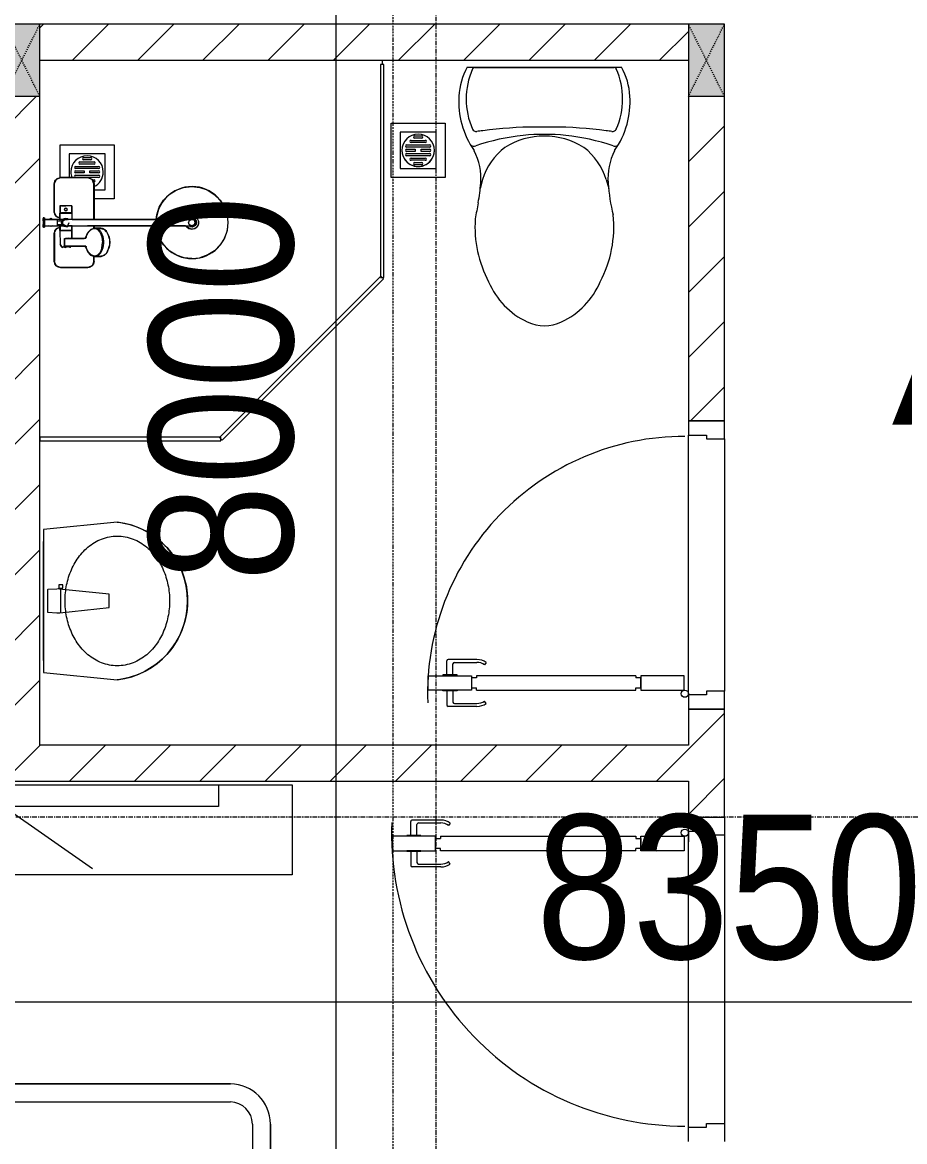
# Model space of a CAD drawing. Header units: millimetres. Extents: x 962 to 241049, y -15958 to 84407.
# Drawn here: x 184083 to 186532, y 27537 to 30642 of the extents above; entities that cross this region are included whole.
import ezdxf

# ---------------------------------------------------------------- set-up
doc = ezdxf.new("R2010")
doc.units = ezdxf.units.MM
for name, pattern in [('Dash', [6, 3, -3]), ('Dash Dot 3_16_', [7.9375, 4.7625, -1.5875, 0, -1.5875]), ('Grid Line', [22.225, 12.7, -3.175, 3.175, -3.175])]:
    doc.linetypes.add(name, pattern=pattern)
for name, color, linetype, lineweight in [('0-1', 7, 'Continuous', 5), ('A-ANNO-DIMS', 211, 'Continuous', 9), ('A-ANNO-DIMS-160', 211, 'Continuous', 9), ('A-AREA-IDEN', 2, 'Continuous', 9), ('A-DETL-GENF-1', 9, 'Continuous', 9), ('A-DOOR-1', 254, 'Continuous', 9), ('A-DOOR-2', 9, 'Continuous', 9), ('A-FLOR-2', 9, 'Continuous', 9), ('A-GLAZ-CURT-1', 254, 'Continuous', 9), ('A-GLAZ-CURT-2', 9, 'Continuous', 9), ('A-WALL-1', 253, 'Continuous', 18), ('A-WALL-2', 9, 'Continuous', 9), ('A-WALL-PATT-1', 10, 'Continuous', 9), ('G-ANNO-SYMB-1', 111, 'Dash Dot 3_16_', 18), ('I-FURN-1', 254, 'Continuous', 9), ('M-EQPM-1', 254, 'Continuous', 9), ('P-SANR-FIXT', 6, 'Continuous', 9), ('P-SANR-FIXT-1', 254, 'Continuous', 9), ('S-COLS', 52, 'Continuous', 9), ('S-COLS-4', 254, 'Continuous', 9), ('S-COLS-5', 253, 'Continuous', 18), ('S-COLS-HDLN-1', 9, 'Dash', 9), ('S-GRID-1', 1, 'Grid Line', 9)]:
    doc.layers.add(name, color=color, linetype=linetype, lineweight=lineweight)
doc.styles.add('Arial_11', font='arial_0.ttf', dxfattribs={"height": 400})
doc.styles.add('UTM Avo', font='UTM Avo.ttf', dxfattribs={"width": 0.9, "height": 400})
doc.dimstyles.new('1_Dim_chi_tiet_2_5', dxfattribs={"dimscale": 304.8, "dimtxt": 399.720379, "dimasz": 0.629921, "dimexe": 0.524934, "dimexo": 0.0625, "dimgap": 0.052493, "dimtad": 1, "dimdec": 0, "dimrnd": 5, "dimzin": 0, "dimdsep": 46, "dimtxsty": 'UTM Avo', "dimblk1": 'OBLIQUE', "dimblk2": 'OBLIQUE', "dimsah": 1, "dimcen": 0.09, "dimdle": 0.524934, "dimazin": 0, "dimtfac": 1, "dimtdec": 4, "dimtix": 1, "dimtmove": 0, "dimatfit": 3, "dimfxl": 1.049869, "dimfxlon": 1, "dimtvp": 1, "dimtolj": 1, "dimtzin": 0, "dimarcsym": 2})
doc.dimstyles.new('1_Dim_chi_tiet_2_5_1', dxfattribs={"dimscale": 304.8, "dimtxt": 399.720379, "dimasz": 0.629921, "dimexe": 0.524934, "dimexo": 0.0625, "dimgap": 0.052493, "dimtad": 1, "dimdec": 0, "dimrnd": 5, "dimzin": 0, "dimdsep": 46, "dimtxsty": 'UTM Avo', "dimblk1": 'OBLIQUE', "dimblk2": 'OBLIQUE', "dimsah": 1, "dimcen": 0.09, "dimdle": 0.524934, "dimazin": 0, "dimtfac": 1, "dimtdec": 4, "dimtix": 1, "dimtmove": 0, "dimatfit": 3, "dimfxl": 1.049869, "dimfxlon": 1, "dimtvp": 1, "dimtolj": 1, "dimtzin": 0, "dimarcsym": 2})
pattern_1 = [(45, (0, 0), (-90.50967, 90.50967), [])]

# ---------------------------------------------------------------- blocks, each defined once
blk = doc.blocks.new('DOOR_CW_01 CANH MO-PANEL KINH - DIW_01-900x2200-CỬA GỖ VÂN LAMINATE-V74-TKCS_MB TẦNG 1')
at = {"layer": 'A-DETL-GENF-1'}
for p, q in [((-397, -182), (-397, -62)), ((-397, -62), (-357, -62)), ((-357, -62), (-357, -182)), ((-357, -182), (-397, -182)), ((-391, -196), (-391, -182)), ((-391, -182), (-363, -182)), ((-363, -182), (-363, -196)), ((-397, -196), (-391, -196)), ((-397, -738), (-397, -196)), ((-357, -196), (-363, -196)), ((-357, -196), (-357, -738)), ((-433.9, -711.2), (-427.3, -715.8)), ((-320.1, -711.2), (-326.7, -715.8)), ((-442, -737), (-442, -816.5)), ((-434, -799.5), (-434, -737)), ((-397, -738), (-391, -738)), ((-391, -752), (-391, -738)), ((-357, -738), (-363, -738)), ((-363, -738), (-363, -752)), ((-320, -799.5), (-320, -737)), ((-312, -737), (-312, -816.5)), ((-357, -752), (-397, -752)), ((-397, -752), (-397, -872)), ((-363, -752), (-391, -752)), ((-357, -872), (-357, -752)), ((-399, -803.5), (-430, -803.5)), ((-399, -792.2), (-399, -831.8)), ((-397, -792.2), (-399, -792.2)), ((-397, -792.2), (-397, -831.8)), ((-357, -792.2), (-357, -831.8)), ((-357, -792.2), (-355, -792.2)), ((-355, -792.2), (-355, -831.8)), ((-355, -803.5), (-324, -803.5)), ((-399, -820.5), (-438, -820.5)), ((-399, -831.8), (-397, -831.8)), ((-355, -831.8), (-357, -831.8)), ((-355, -820.5), (-316, -820.5)), ((-397, -872), (-357, -872))]:
    blk.add_line(p, q, dxfattribs=at)
blk.add_circle((-407, -60), 10, dxfattribs=at)
for centre, radius, start, end in [((-407, -60), 814, 268, 0), ((-397, -737), 45, 145, 180), ((-357, -737), 45, 360, 35), ((-397, -737), 37, 145, 180), ((-357, -737), 37, 0, 35), ((-430, -799.5), 4, 180, 270), ((-324, -799.5), 4, 270, 0), ((-438, -816.5), 4, 180, 270), ((-316, -816.5), 4, 270, 0)]:
    blk.add_arc(centre, radius, start, end, dxfattribs=at)
at = {"layer": 'A-DOOR-2'}
for p, q in [((-450, -50), (-450, 50)), ((-450, 50), (-400, 50)), ((-400, 50), (-400, 0)), ((400, 0), (400, 50)), ((400, 50), (450, 50)), ((-410, 0), (-410, -50)), ((-400, 0), (-410, 0)), ((410, 0), (400, 0)), ((410, -50), (410, 0)), ((-410, -50), (-450, -50)), ((-407, -50), (-382, -50)), ((450, -50), (410, -50))]:
    blk.add_line(p, q, dxfattribs=at)
blk = doc.blocks.new('DOOR_CW_01 CANH MO-PANEL KINH - DIG_02-800x2200-CỬA NHÔM KÍNH-400864-TKCS_MB TẦNG 1')
at = {"layer": 'A-DETL-GENF-1'}
for p, q in [((-347, 772), (-307, 772)), ((-347, 652), (-347, 772)), ((-307, 772), (-307, 652)), ((-392, 637), (-392, 716.5)), ((-349, 720.5), (-388, 720.5)), ((-349, 731.8), (-347, 731.8)), ((-349, 692.2), (-349, 731.8)), ((-347, 692.2), (-347, 731.8)), ((-307, 692.2), (-307, 731.8)), ((-305, 731.8), (-307, 731.8)), ((-305, 692.2), (-305, 731.8)), ((-305, 720.5), (-266, 720.5)), ((-262, 637), (-262, 716.5)), ((-384, 699.5), (-384, 637)), ((-349, 703.5), (-380, 703.5)), ((-347, 692.2), (-349, 692.2)), ((-307, 692.2), (-305, 692.2)), ((-305, 703.5), (-274, 703.5)), ((-270, 699.5), (-270, 637)), ((-307, 652), (-347, 652)), ((-347, 638), (-341, 638)), ((-347, 638), (-347, 196)), ((-313, 652), (-341, 652)), ((-341, 652), (-341, 638)), ((-313, 638), (-313, 652)), ((-307, 638), (-313, 638)), ((-307, 196), (-307, 638)), ((-383.9, 611.2), (-377.3, 615.8)), ((-270.1, 611.2), (-276.7, 615.8)), ((-347, 196), (-341, 196)), ((-341, 196), (-341, 182)), ((-307, 196), (-313, 196)), ((-313, 182), (-313, 196)), ((-307, 182), (-347, 182)), ((-347, 182), (-347, 62)), ((-341, 182), (-313, 182)), ((-307, 62), (-307, 182)), ((-347, 62), (-307, 62))]:
    blk.add_line(p, q, dxfattribs=at)
blk.add_circle((-357, 60), 10, dxfattribs=at)
for centre, radius, start, end in [((-357, 60), 714, 360, 92), ((-388, 716.5), 4, 90, 180), ((-266, 716.5), 4, 0, 90), ((-380, 699.5), 4, 90, 180), ((-274, 699.5), 4, 0, 90), ((-347, 637), 45, 180, 215), ((-347, 637), 37, 180, 215), ((-307, 637), 37, 325, 0), ((-307, 637), 45, 325, 0)]:
    blk.add_arc(centre, radius, start, end, dxfattribs=at)
at = {"layer": 'A-DOOR-2'}
for p, q in [((-360, 50), (-400, 50)), ((-400, 50), (-400, -50)), ((-360, 0), (-360, 50)), ((-357, 50), (-332, 50)), ((400, 50), (360, 50)), ((360, 50), (360, 0)), ((400, -50), (400, 50)), ((-350, 0), (-360, 0)), ((-350, -50), (-350, 0)), ((360, 0), (350, 0)), ((350, 0), (350, -50)), ((-400, -50), (-350, -50)), ((350, -50), (400, -50))]:
    blk.add_line(p, q, dxfattribs=at)
blk = doc.blocks.new('TOILET - TOILET-400871-TKCS_MB TẦNG 1')
at = {"layer": 'P-SANR-FIXT-1'}
for p, q in [((-171.7, 330.3), (-178.6, 355.5)), ((171.7, 330.3), (178.6, 355.5)), ((214.2, 19), (-214.2, 19)), ((194, 19.9), (-194, 19.9))]:
    blk.add_line(p, q, dxfattribs=at)
for centre, radius, start, end in [((45.1, 528.6), 217.6, 115.2282, 156.7784), ((0, 624.4), 111.7, 64.7718, 115.2282), ((-45.1, 528.6), 217.6, 23.2216, 64.7718), ((137.1, 461.2), 329.8, 152.3122, 185.6513), ((-137.1, 461.2), 329.8, 356.3165, 27.6878), ((-1948.3, 805.1), 2171.2, 349.1051, 350.319), ((-719.2, 297.5), 544.3, 4.5441, 13.9464), ((719.2, 297.5), 544.3, 169.7121, 175.4559), ((-343.5, 327.4), 167.3, 332.62, 4.5441), ((-0.4, 384), 179.5, 197.4036, 232.5964), ((0.4, 384), 179.5, 307.4036, 342.5964), ((343.5, 327.4), 167.3, 175.4559, 207.38), ((-4, 115.7), 233.6, 144.7853, 164.7039), ((4, 115.7), 233.6, 15.2961, 35.2147), ((-195, 224.1), 13.8, 71.0073, 129.3276), ((0.6, 792.1), 586.9, 251.0073, 264.1678), ((0, 416), 206.1, 237.9268, 270), ((0, 416), 206.1, 270, 302.0732), ((-0.6, 792.1), 586.9, 275.8322, 288.9927), ((195, 224.1), 13.8, 50.6724, 108.9927), ((-9.8, 107.2), 207.3, 156.2862, 203.7138), ((-189.1, 185.5), 11.7, 82.4212, 154.5895), ((178.9, 2951.3), 2778.4, 262.4212, 262.7649), ((-14.3, 1400.4), 1215.6, 262.593, 269.6026), ((0, 786.7), 581.5, 264.1678, 275.8322), ((14.3, 1400.4), 1215.6, 270.3974, 277.407), ((-178.9, 2951.3), 2778.4, 277.2351, 277.5788), ((189.1, 185.5), 11.7, 25.4105, 97.5788), ((9.8, 107.2), 207.3, 336.2862, 23.7138), ((1.9, 114.1), 239.7, 164.7039, 183.5487), ((0, 3462.8), 3278, 269.6026, 270.3974), ((-1.9, 114.1), 239.7, 356.4513, 15.2961), ((-46.1, 111.1), 191.6, 183.5487, 208.7191), ((46.1, 111.1), 191.6, 331.2809, 356.4513), ((-193.7, 26.4), 6.48, 203.7138, 267.6832), ((193.7, 26.4), 6.48, 272.3168, 336.2862)]:
    blk.add_arc(centre, radius, start, end, dxfattribs=at)
blk = doc.blocks.new('93925000_0001 - 93925000_top_dwg_93925000_T-348115-TKCS_MB TẦNG 1')
at = {"layer": 'P-SANR-FIXT'}
for p, q in [((-29.3, -30.4), (-108, -30.4)), ((29.3, -30.4), (108, -30.4)), ((-125, -47.4), (-125, -123.4)), ((-46.3, -78.4), (-46.3, -46.7)), ((-27.2, -47.1), (-26.1, -47.1)), ((21.5, -45.9), (60.6, -46.7)), ((125, -47.4), (125, -123.4)), ((-27.2, -77.9), (-26.1, -77.9)), ((-9, -412.5), (-9, -62.5)), ((9, -62.5), (9, -412.5)), ((43, -78.7), (21.5, -79.2)), ((43, -64.7), (43, -117.7)), ((65.8, -117.7), (65.8, -64.7)), ((42.7, -117.9), (42.7, -117.9)), ((43.2, -117.6), (43.2, -117.5)), ((65.6, -117.5), (65.6, -117.6)), ((66.1, -117.9), (66.1, -117.9)), ((-108, -140.4), (-9, -140.4)), ((9, -140.4), (16.1, -140.4)), ((15.4, -159.1), (15.8, -143.3)), ((108, -140.4), (92.7, -140.4)), ((93, -143.3), (93.4, -159.1))]:
    blk.add_line(p, q, dxfattribs=at)
at = {"layer": 'P-SANR-FIXT', "flags": 128}
for points in [[(-45.8, -46.1), (-27.2, -46.1), (-27.2, -78.9), (-45.8, -78.9)], [(-26.1, -46), (-26.1, -78.9), (-9, -79)], [(21.5, -47.4), (21.5, -79.1), (9, -79)]]:
    blk.add_lwpolyline(points, dxfattribs=at)
at = {"layer": 'P-SANR-FIXT'}
for centre, radius in [((-36.5, -62.5), 3.95), ((0, -412.5), 100)]:
    blk.add_circle(centre, radius, dxfattribs=at)
for centre, radius, start, end in [((-108, -47.4), 17, 90, 180), ((-29.3, -47.4), 17, 4.7626, 90), ((29.3, -47.4), 17, 90, 175.2374), ((108, -47.4), 17, 360, 90), ((-45.8, -46.6), 0.5, 90, 180), ((0, -62.5), 12, 318.5904, 221.4096), ((0, -62.5), 9, 90, 180.0008), ((0, -62.5), 9, 360, 90), ((45.7, -61.8), 2.59, 155.1929, 175.7071), ((45.9, -61.8), 2.75, 130.8294, 155.1929), ((46.1, -62.1), 3.08, 110.5459, 130.8294), ((54.4, -334.8), 275.9, 88.2683, 91.7343), ((59.7, -57.1), 10.5, 38.6491, 85.492), ((-11.1, -67.1), 76.9, 1.7693, 4.1075), ((-45.8, -78.4), 0.5, 180, 270), ((65.2, -72.4), 3.46, 323.2522, 79.3541), ((-108, -123.4), 17, 180, 270), ((49.9, -156.8), 39.2, 121.1773, 125.4365), ((50.6, -157.9), 40.5, 119.697, 121.1761), ((51, -158.7), 41.5, 117.0276, 119.7085), ((52.2, -161.1), 44.1, 113.3199, 117.0258), ((51.7, -159.9), 42.8, 109.7779, 113.2977), ((52.5, -162.2), 45.2, 106.1472, 109.7766), ((53.2, -164.5), 47.7, 103.9355, 106.1665), ((39.1, -108.2), 10.4, 284.3956, 285.5116), ((40.8, -114.2), 4.19, 285.5116, 289.9665), ((40.2, -112.5), 6, 289.9665, 292.7061), ((41.4, -115.3), 2.96, 292.7061, 296.5405), ((41.3, -115.1), 3.16, 296.9591, 300.8286), ((41.8, -115.8), 2.26, 300.8286, 305.287), ((42.1, -116.4), 1.64, 305.287, 309.9326), ((42.6, -116.9), 0.906, 309.9326, 315.24), ((66.5, -116.6), 1.39, 229.6335, 235.1234), ((66.3, -116.8), 1.08, 225.1702, 229.6335), ((67.3, -115.4), 2.79, 235.1234, 238.7439), ((67.2, -115.6), 2.6, 238.7439, 243.4573), ((67.8, -114.4), 3.89, 243.9189, 246.8313), ((68.1, -113.8), 4.52, 246.843, 250.4792), ((68.3, -113.2), 5.24, 250.478, 254.0406), ((68.5, -112.7), 5.75, 254.0357, 256.0561), ((55.4, -165.2), 48.4, 73.8659, 76.0481), ((56.2, -162.4), 45.5, 70.241, 73.86), ((57.4, -159.2), 42.1, 66.6693, 70.2637), ((56.5, -161.3), 44.3, 62.9815, 66.6728), ((58, -158.4), 41.1, 60.2783, 62.9855), ((57.7, -158.9), 41.7, 58.8444, 60.2824), ((59.2, -156.4), 38.7, 54.5377, 58.8482), ((108, -123.4), 17, 270, 360), ((32.6, -143.6), 16.9, 172.414, 179.1297), ((33.7, -143.7), 17.9, 164.9525, 172.4168), ((35.2, -144.2), 19.5, 157.9614, 164.9563), ((37.1, -144.9), 21.6, 151.4775, 157.9654), ((39.3, -146.1), 24, 145.4892, 151.4815), ((41.5, -147.6), 26.8, 139.9517, 145.4927), ((43.6, -149.4), 29.5, 134.7867, 139.9744), ((46.2, -152), 33.2, 130.0223, 134.7808), ((47.7, -153.8), 35.5, 125.4414, 130.0144), ((60.9, -154), 35.8, 50.0034, 54.5405), ((62.8, -151.7), 32.8, 45.1921, 50.0042), ((65, -149.6), 29.8, 40.0487, 45.1896), ((87.6, -128.4), 1.5, 180, 187.5386), ((87.6, -128.4), 1.5, 258.6057, 270), ((67.2, -147.7), 26.8, 34.5125, 40.0422), ((69.4, -146.2), 24.2, 28.5363, 34.4919), ((73.8, -143.9), 19.2, 21.6374, 28.9183), ((71.2, -145), 22.1, 15.4436, 21.6374), ((76.8, -143.4), 16.2, 7.1859, 15.4436), ((73.9, -143.8), 19.1, 1.2699, 7.1859), ((32.7, -159), 17.3, 181.3198, 222.2619), ((54.2, -123), 60.6, 259.1395, 270.1494), ((54.2, -119.5), 64.1, 270.1494, 280.3637), ((76, -159), 17.4, 317.3098, 358.6393), ((0, -412.5), 18, 120.2491, 59.7509), ((0, -412.5), 12.2, 137.7946, 42.2054), ((0, -412.5), 9, 180, 0)]:
    blk.add_arc(centre, radius, start, end, dxfattribs=at)
for points, degree in [([(-12.9, 0), (-12.9, -1.5), (-12.9, -3)], 2), ([(12.9, 0), (0, 0), (-12.8, 0)], 2), ([(12.8, 0), (12.9, 0), (12.9, 0)], 2), ([(12.9, 0), (12.9, -1.5), (12.9, -3)], 2), ([(-12.9, -3), (0, -3), (12.8, -3)], 2), ([(-12.8, -3), (-12.9, -3), (-12.9, -3)], 2), ([(-8.5, -3.8), (-8.5, -20.9), (-8.5, -38)], 2), ([(8.5, -3.8), (8.5, -20.9), (8.5, -38)], 2), ([(-5, -46), (-15.5, -46), (-26.1, -46)], 2), ([(-8.5, -38), (0, -38), (8.5, -38)], 2), ([(-5, -38), (-5, -44.8), (-5, -51.6)], 2), ([(5, -38), (5, -44.8), (5, -51.6)], 2), ([(5, -46), (13.3, -46), (21.5, -46)], 2), ([(43.2, -61.6), (43.1, -62.2), (43.3, -62.8), (43, -63.5), (43, -64.1), (43, -64.7)], 5), ([(46.1, -59), (45.8, -59), (45.6, -59), (45.4, -59.1), (45.2, -59.1), (45, -59.2)], 5), ([(65.6, -61.6), (65.6, -60.8), (65.5, -60), (64.3, -59), (63.5, -59), (62.7, -59)], 5), ([(42.8, -182.5), (33, -180.6), (24.7, -176.4), (19.9, -170.7)], 3), ([(88.8, -170.8), (83.9, -176.5), (75.6, -180.7), (65.8, -182.5)], 3)]:
    blk.add_open_spline(points, degree=degree, dxfattribs=at)
for points, weights in [([(-9.3, -3), (-8.5, -3), (-8.5, -3.8)], [1, 0.707106775639, 1]), ([(9.3, -3), (8.5, -3), (8.5, -3.8)], [1, 0.707106765177, 1]), ([(21.5, -45.9), (21.5, -45.7), (21.5, -47.4)], [0.874147445041, 0.908470869121, 1]), ([(67.9, -74.4), (66.9, -75.7), (65.8, -76.4)], [1, 0.991614392871, 1]), ([(54.4, -167.3), (15.8, -167.3), (15.8, -143.6)], [1, 0.707106781187, 1]), ([(93, -143.6), (93, -167.3), (54.4, -167.3)], [1, 0.707106781187, 1])]:
    blk.add_rational_spline(points, weights, degree=2, dxfattribs=at)
blk.add_open_spline([(68, -50.6), (68.4, -51.1), (68.6, -51.7), (68.7, -53.5), (68.2, -54.7), (66.1, -57), (64.6, -58.1), (62.7, -59)], degree=3, knots=[0.3623591, 0.3623591, 0.3623591, 0.3623591, 0.4991435, 0.4991435, 0.7494159, 0.7494159, 0.9564651, 0.9564651, 0.9564651, 0.9564651], dxfattribs=at)
blk = doc.blocks.new('93925000_0001 - 93925000_top_dwg-348114-TKCS_MB TẦNG 1')
blk.add_blockref('93925000_0001 - 93925000_top_dwg_93925000_T-348115-TKCS_MB TẦNG 1', (0, 0))
blk = doc.blocks.new('93925000_0001 - 93925000_3D_low_dwg-V48-TKCS_MB TẦNG 1')
at = {"layer": 'P-SANR-FIXT'}
for p, q in [((-13, 0.4), (-12.1, 0.4)), ((-13, 0.4), (-11.6, 0.4)), ((-13, 0.4), (-12.1, 0.4)), ((-13, 0.4), (-11.6, 0.4)), ((-13, -2.4), (-13, 0.4)), ((-13, -2.4), (-13, 0.4)), ((-12.1, 0.4), (-9.1, 0.4)), ((-12.1, 0.4), (-9.1, 0.4)), ((-8, 0.4), (-11.6, 0.4)), ((-8, 0.4), (-11.6, 0.4)), ((-9.1, 0.4), (-5, 0.4)), ((-5, 0.4), (-8, 0.4)), ((-5, 0.4), (0, 0.4)), ((0, 0.4), (5.1, 0.4)), ((5.1, 0.4), (9, 0.4)), ((8.2, 0.4), (5.1, 0.4)), ((11.6, 0.4), (8.2, 0.4)), ((11.6, 0.4), (8.2, 0.4)), ((9, 0.4), (12, 0.4)), ((9, 0.4), (12, 0.4)), ((13, 0.4), (11.6, 0.4)), ((13, 0.4), (11.6, 0.4)), ((12, 0.4), (13, 0.4)), ((12, 0.4), (13, 0.4)), ((13, -2.4), (13, 0.4)), ((13, -2.4), (13, 0.4)), ((-120, -35), (-108, -30)), ((-108, -30), (-120, -35)), ((-108, -30), (-29.2, -30)), ((-29.2, -30), (-108, -30)), ((-29.2, -30), (-17.2, -35)), ((-17.2, -35), (-29.2, -30)), ((-12.1, -2.4), (-13, -2.4)), ((-13, -2.4), (-11.6, -2.4)), ((-12.1, -2.4), (-13, -2.4)), ((-13, -2.4), (-11.6, -2.4)), ((-9.1, -2.4), (-12.1, -2.4)), ((-9.1, -2.4), (-12.1, -2.4)), ((-11.6, -2.4), (-8.5, -2.4)), ((-11.6, -2.4), (-8.9, -2.4)), ((-11.1, -20.1), (-8.9, -14.6)), ((-8.9, -25.2), (-11.1, -20.1)), ((-5, -2.4), (-9.1, -2.4)), ((-8.9, -45.6), (-8.9, -2.4)), ((-6.1, -2.4), (-8.5, -2.4)), ((-8.5, -53.6), (-8.5, -2.4)), ((0, -2.4), (-5, -2.4)), ((5.1, -2.4), (0, -2.4)), ((5.1, -2.4), (9, -2.4)), ((6.1, -2.4), (8.5, -2.4)), ((11.6, -2.4), (8.5, -2.4)), ((8.5, -2.4), (8.5, -53.6)), ((8.9, -2.4), (8.9, -45.6)), ((11.6, -2.4), (8.9, -2.4)), ((11.1, -20.1), (8.9, -15)), ((8.9, -25.6), (11.1, -20.1)), ((9, -2.4), (12, -2.4)), ((9, -2.4), (12, -2.4)), ((13, -2.4), (11.6, -2.4)), ((13, -2.4), (11.6, -2.4)), ((12, -2.4), (13, -2.4)), ((12, -2.4), (13, -2.4)), ((17.2, -35), (29.2, -30)), ((17.2, -35), (29.2, -30)), ((29.2, -30), (108, -30)), ((108, -30), (29.2, -30)), ((108, -30), (120, -35)), ((120, -35), (108, -30)), ((-125, -47), (-120, -35)), ((-120, -35), (-125, -47)), ((-125, -123), (-125, -47)), ((-125, -47), (-125, -123)), ((-46.3, -45.7), (-27.2, -45.6)), ((-46.3, -46.9), (-46.3, -45.7)), ((-46.3, -45.7), (-46.3, -46.9)), ((-46.3, -50.5), (-46.3, -46.9)), ((-46.3, -50.5), (-46.3, -56.1)), ((-46.3, -56.1), (-46.3, -62.1)), ((-46.3, -68.1), (-46.3, -62.1)), ((-40.5, -62.1), (-39.4, -59.4)), ((-40.5, -62.1), (-39.3, -64.9)), ((-36.6, -58.1), (-39.4, -59.4)), ((-36.6, -58.1), (-33.6, -59.3)), ((-33.6, -59.3), (-32.5, -62.1)), ((-33.6, -64.8), (-32.5, -62.1)), ((-27.2, -46.8), (-27.2, -45.6)), ((-27.2, -46.8), (-27.2, -50.4)), ((-27.2, -56), (-27.2, -50.4)), ((-27.2, -62.1), (-27.2, -56)), ((-27.2, -68.2), (-27.2, -62.1)), ((-26.1, -46.8), (-26.1, -45.6)), ((-8.5, -45.6), (-26.1, -45.6)), ((-26.1, -46.8), (-26.1, -50.4)), ((-26.1, -56), (-26.1, -50.4)), ((-26.1, -62.1), (-26.1, -56)), ((-26.1, -68.2), (-26.1, -62.1)), ((-17.2, -35), (-12.8, -45.6)), ((-12.8, -45.6), (-17.2, -35)), ((-11.1, -57.5), (-12, -62.1)), ((-11.2, -57.7), (-12, -62.1)), ((-12, -62.1), (-11.2, -66.5)), ((-12, -62.1), (-11.2, -66.5)), ((-8.5, -53.6), (-11.2, -57.7)), ((-8.5, -53.6), (-11.2, -57.7)), ((-11.1, -57.5), (-11.2, -57.7)), ((-5.4, -54.9), (-9, -62.1)), ((-9, -62.1), (-9, -66.3)), ((-4.4, -50.9), (-8.5, -53.6)), ((-4.4, -50.9), (-8.5, -53.6)), ((0, -53.1), (-5.4, -54.9)), ((-4.6, -51), (-4.4, -50.9)), ((0, -50.1), (-4.4, -50.9)), ((4.4, -50.9), (0, -50.1)), ((2.5, -54.1), (0, -53.1)), ((4.4, -50.9), (4.6, -51)), ((4.4, -50.9), (8.5, -53.6)), ((4.4, -50.9), (8.5, -53.6)), ((9, -62.1), (6.4, -55.7)), ((9, -62.1), (7.9, -59.4)), ((21.5, -45.6), (8.5, -45.6)), ((11.1, -57.5), (8.5, -53.6)), ((11.2, -57.7), (8.5, -53.6)), ((11.2, -57.7), (8.5, -53.6)), ((9, -62.1), (9, -66.5)), ((11.1, -57.5), (11.2, -57.7)), ((11.1, -66.7), (12, -62.1)), ((12, -62.1), (11.2, -57.7)), ((12, -62.1), (11.2, -57.7)), ((11.2, -66.5), (12, -62.1)), ((17.2, -35), (12.8, -45.6)), ((12.8, -45.6), (17.2, -35)), ((21.5, -45.6), (60.6, -46.1)), ((21.5, -46.8), (21.5, -45.6)), ((21.5, -46.8), (21.5, -50.4)), ((21.5, -56), (21.5, -50.4)), ((21.5, -62.1), (21.5, -56)), ((21.5, -68.2), (21.5, -62.1)), ((44.3, -58.6), (44.2, -112.9)), ((65.4, -58.6), (44.3, -58.6)), ((52.7, -58.6), (54.8, -57.9)), ((54.8, -57.9), (56.9, -58.6)), ((60.6, -46.1), (66.7, -50.3)), ((65.4, -58.6), (65.4, -112.9)), ((66.3, -68.3), (65.5, -58.6)), ((66.7, -50.3), (69.5, -62.1)), ((66.7, -73.9), (69.5, -62.1)), ((120, -35), (125, -47)), ((125, -47), (120, -35)), ((125, -47), (125, -123)), ((125, -123), (125, -47)), ((-46.3, -73.7), (-46.3, -68.1)), ((-46.3, -77.3), (-46.3, -73.7)), ((-46.3, -78.5), (-46.3, -77.3)), ((-46.3, -78.5), (-46.3, -77.3)), ((-46.3, -78.5), (-27.2, -78.6)), ((-36.5, -66.1), (-39.3, -64.9)), ((-33.6, -64.8), (-36.5, -66.1)), ((-27.2, -73.8), (-27.2, -68.2)), ((-27.2, -77.4), (-27.2, -73.8)), ((-27.2, -78.6), (-27.2, -77.4)), ((-26.1, -73.8), (-26.1, -68.2)), ((-26.1, -77.4), (-26.1, -73.8)), ((-26.1, -78.6), (-26.1, -77.4)), ((-26.1, -78.6), (-9, -78.6)), ((-11.1, -66.7), (-11.2, -66.5)), ((-11.2, -66.5), (-9, -69.8)), ((-11.1, -66.7), (-9, -69.9)), ((-9, -79.5), (-9, -66.3)), ((-9, -79.5), (-9, -94.5)), ((6.4, -68.5), (0, -71.1)), ((9, -79.6), (9, -66.5)), ((9, -69.8), (11.2, -66.5)), ((9, -69.8), (11.2, -66.5)), ((9, -69.8), (11.1, -66.7)), ((9, -78.6), (21.5, -78.6)), ((9, -79.6), (9, -94.6)), ((11.1, -66.7), (11.2, -66.5)), ((21.5, -73.8), (21.5, -68.2)), ((21.5, -77.4), (21.5, -73.8)), ((21.5, -78.6), (21.5, -77.4)), ((21.5, -78.6), (44.3, -78.3)), ((43.3, -68.3), (43.8, -62.2)), ((43.3, -68.3), (44.3, -66.3)), ((44.3, -70.3), (43.3, -68.3)), ((66.3, -68.3), (65.4, -66.3)), ((65.4, -70.2), (66.3, -68.3)), ((-120, -135), (-125, -123)), ((-125, -123), (-120, -135)), ((-9, -94.5), (-9, -122.1)), ((-9, -122.1), (-9, -352.1)), ((9, -94.6), (9, -122.1)), ((9, -352.1), (9, -122.1)), ((27.2, -123.6), (19, -131.1)), ((42.7, -116.4), (27.2, -123.6)), ((44.2, -112.9), (42.7, -116.4)), ((65.4, -112.9), (67, -116.4)), ((67, -116.4), (82.2, -123.4)), ((82.2, -123.4), (90.4, -130.7)), ((125, -123), (120, -135)), ((120, -135), (125, -123)), ((-108, -140), (-120, -135)), ((-120, -135), (-108, -140)), ((-8.8, -140), (-108, -140)), ((-108, -140), (-8.8, -140)), ((16.1, -140), (8.8, -140)), ((8.8, -140), (16.1, -140)), ((16, -140.4), (19, -131.1)), ((16, -140.4), (16, -160.1)), ((19.3, -150.1), (16, -140.4)), ((27.5, -157.3), (19.3, -150.1)), ((90.7, -149.6), (82.5, -157.2)), ((90.4, -130.7), (93.7, -140.4)), ((90.7, -149.6), (93.7, -140.4)), ((108, -140), (93.6, -140)), ((93.6, -140), (108, -140)), ((93.7, -140.4), (93.7, -160.1)), ((108, -140), (120, -135)), ((108, -140), (120, -135)), ((16, -160.1), (18.8, -169)), ((19.3, -169.7), (16, -160.1)), ((25.5, -175.3), (19.3, -169.7)), ((27.5, -157.3), (39.8, -162.4)), ((39.8, -182), (27.5, -177)), ((39.6, -182), (54.8, -183.9)), ((39.8, -162.4), (54.8, -164.2)), ((39.8, -182), (54.8, -183.9)), ((70.6, -162.2), (54.8, -164.2)), ((54.8, -183.9), (70.6, -181.9)), ((54.8, -183.9), (69.3, -182.2)), ((70.6, -162.2), (82.5, -157.2)), ((82.5, -176.8), (70.6, -181.9)), ((82.2, -177), (79.6, -178.1)), ((90.7, -169.3), (82.5, -176.8)), ((90.6, -169.4), (88.2, -171.6)), ((93.7, -160.1), (90.7, -169.3)), ((-61.8, -333.3), (-77.7, -348.9)), ((-42.5, -321.4), (-61.8, -333.3)), ((-21.4, -314.2), (-42.5, -321.4)), ((-9, -312.8), (-21.4, -314.2)), ((22.5, -314.4), (9, -312.9)), ((43, -321.6), (22.5, -314.4)), ((61.9, -333.3), (43, -321.6)), ((78.8, -350.3), (61.9, -333.3)), ((-89.8, -367.9), (-97.3, -388.9)), ((-77.7, -348.9), (-89.8, -367.9)), ((-9, -374.4), (-9, -352.1)), ((9, -374.3), (9, -352.1)), ((90.5, -369.3), (78.8, -350.3)), ((97.6, -390.1), (90.5, -369.3)), ((-97.3, -388.9), (-100, -411.9)), ((-11.8, -397.7), (-16.7, -404)), ((-9, -396.3), (-11.8, -397.7)), ((-9, -394.7), (-9, -374.4)), ((-9, -394.7), (-9, -407.6)), ((-5.4, -404.7), (0, -402.9)), ((5.4, -404.7), (0, -402.9)), ((9, -394.5), (9, -374.3)), ((9, -394.5), (9, -407.4)), ((11.7, -397.6), (9, -396.3)), ((11.7, -397.6), (16.7, -403.7)), ((11.7, -397.6), (16.7, -403.7)), ((100, -411.9), (97.6, -390.1)), ((-100, -411.9), (-97.6, -433.8)), ((-97.6, -433.8), (-90.5, -454.4)), ((-16.7, -404), (-18.5, -411.9)), ((-18.5, -411.9), (-18.5, -411.9)), ((-18.5, -411.9), (-16.5, -420.1)), ((-16.5, -420.1), (-11.3, -426.5)), ((-12, -411.9), (-9, -404.4)), ((-8.3, -420.6), (-12, -411.9)), ((-11.3, -426.5), (-3.9, -430)), ((-5.4, -404.7), (-9, -411.9)), ((-9, -407.6), (-9, -411.9)), ((-9, -411.9), (-9, -411.9)), ((0, -423.9), (-8.3, -420.6)), ((-5.4, -404.7), (-6.3, -405.5)), ((-5.4, -419.1), (-6.2, -418.4)), ((0, -420.9), (-5.4, -419.1)), ((0, -420.9), (-5.4, -419.1)), ((-3.9, -430), (4.1, -429.9)), ((5.4, -419.1), (0, -420.9)), ((5.4, -419.1), (0, -420.9)), ((8.7, -420.2), (0, -423.9)), ((4.1, -429.9), (11.7, -426.2)), ((9, -411.9), (5.4, -404.7)), ((5.4, -404.7), (6.2, -405.4)), ((5.4, -419.1), (9, -411.6)), ((5.4, -419.1), (9, -411.9)), ((6.2, -418.4), (5.4, -419.1)), ((8.7, -420.2), (12, -411.9)), ((12, -411.9), (9, -404.9)), ((9, -411.9), (9, -407.4)), ((9, -411.6), (9, -411.9)), ((16.5, -420.1), (11.7, -426.2)), ((18.5, -411.9), (16.5, -420.1)), ((16.7, -403.7), (18.5, -411.9)), ((16.7, -403.7), (18.5, -411.9)), ((18.5, -411.9), (18.5, -411.9)), ((89.8, -455.8), (97.5, -433.9)), ((100, -411.9), (97.5, -433.9)), ((-90.5, -454.4), (-78.4, -473.9)), ((78, -474.5), (89.8, -455.8)), ((-78.4, -473.9), (-62.2, -490.2)), ((-62.2, -490.2), (-43.5, -501.9)), ((42.9, -502.2), (61.9, -490.4)), ((61.9, -490.4), (78, -474.5)), ((-43.5, -501.9), (-22.2, -509.4)), ((-22.2, -509.4), (-0.1, -511.9)), ((-0.1, -511.9), (22.1, -509.4)), ((22.1, -509.4), (42.9, -502.2))]:
    blk.add_line(p, q, dxfattribs=at)
blk = doc.blocks.new('93925000_0001 - FMM 93925000-V50-TKCS_MB TẦNG 1')
at = {"extrusion": (0, 0, -1), "zscale": -1, "rotation": 180}
for name in ['93925000_0001 - 93925000_top_dwg-348114-TKCS_MB TẦNG 1', '93925000_0001 - 93925000_3D_low_dwg-V48-TKCS_MB TẦNG 1']:
    blk.add_blockref(name, (0, 0), dxfattribs=at)
blk = doc.blocks.new('bonruatreo - Chậu rửa-348246-TKCS_MB TẦNG 1')
at = {"layer": 'P-SANR-FIXT-1'}
for p, q in [((-218.6, 205), (-198.4, 0)), ((198.4, 0), (218.6, 205)), ((-18.5, 182.5), (-32.2, 52.9)), ((18.5, 182.5), (-18.5, 182.5)), ((33, 45.4), (18.5, 182.5)), ((-35.6, 54.2), (-44.7, 54.2)), ((-44.7, 54.2), (-44.7, 42.8)), ((-44.7, 42.8), (-35.6, 42.8)), ((-35.6, 52.9), (-35.6, 54.2)), ((-32.2, 52.9), (-35.6, 52.9)), ((-35.6, 44.2), (-35.6, 52.9)), ((-35.6, 42.8), (-35.6, 44.2)), ((-35.6, 44.2), (-33.1, 44.2)), ((-32.2, 52.9), (-33.1, 44.2)), ((-33, 37.3), (-31.4, 12.2)), ((32.7, 48.5), (-32.7, 48.5)), ((31.4, 12.2), (33, 37.3)), ((-198.4, 0), (198.4, 0)), ((165, 0), (-165, 0)), ((-30.2, 11), (30.2, 11))]:
    blk.add_line(p, q, dxfattribs=at)
at = {"layer": 'P-SANR-FIXT-1', "flags": 128}
blk.add_lwpolyline([(-218.6, 205), (-217.4, 213.7), (-215.9, 222.4), (-214, 231), (-211.8, 239.5), (-209.3, 247.9), (-206.4, 256.2), (-203.2, 264.4), (-199.6, 272.5), (-195.8, 280.4), (-191.6, 288.1), (-187.1, 295.7), (-182.3, 303.1), (-177.3, 310.3), (-171.9, 317.3), (-166.3, 324.1), (-160.4, 330.6), (-154.2, 336.9), (-147.8, 342.9), (-141.2, 348.7), (-134.3, 354.2), (-127.3, 359.4), (-120, 364.4), (-112.5, 369), (-104.9, 373.4), (-97.1, 377.4), (-89.1, 381.2), (-81, 384.6), (-72.7, 387.6), (-64.4, 390.4), (-55.9, 392.8), (-47.3, 394.8), (-38.7, 396.6), (-30, 397.9), (-21.3, 399), (-12.5, 399.6), (-3.7, 400), (5.1, 399.9), (13.9, 399.6), (22.6, 398.8), (31.4, 397.8), (40.1, 396.3), (48.7, 394.5), (57.2, 392.4), (65.7, 390), (74, 387.2), (82.2, 384.1), (90.3, 380.6), (98.3, 376.8), (106.1, 372.7), (113.7, 368.3), (121.1, 363.6), (128.4, 358.7), (135.4, 353.4), (142.2, 347.8), (148.8, 342), (155.2, 335.9), (161.3, 329.6), (167.2, 323), (172.8, 316.2), (178.1, 309.2), (183.1, 302), (187.8, 294.6), (192.2, 287), (196.4, 279.2), (200.2, 271.3), (203.7, 263.2), (206.8, 255), (209.7, 246.6), (212.2, 238.2), (214.3, 229.7), (216.1, 221.1), (217.6, 212.4), (218.6, 205)], dxfattribs=at)
at = {"layer": 'P-SANR-FIXT-1'}
for centre, radius, start, end in [((0, 180), 220, 6.525, 173.475), ((5.5, 41.4), 38.7, 175.8543, 186.034), ((-5.5, 41.4), 38.7, 353.966, 6.034), ((-30.1, 12.3), 1.3, 183.5997, 268.7722), ((30.1, 12.3), 1.3, 271.2278, 356.4003)]:
    blk.add_arc(centre, radius, start, end, dxfattribs=at)
for points in [[(-180, 205), (-180, 212.4), (-178.6, 227.3), (-172.4, 248.8), (-162.5, 268.9), (-149.4, 287), (-133.8, 303), (-116.1, 316.6), (-96.9, 327.9), (-76.5, 336.8), (-55.2, 343.5), (-33.3, 347.9), (-11.2, 350.1), (11.1, 350.1), (33.3, 347.9), (55.2, 343.5), (76.5, 336.8), (96.9, 327.9), (116.1, 316.6), (133.8, 302.9), (149.5, 287), (162.5, 268.8), (172.4, 248.8), (178.6, 227.3), (180, 212.4), (180, 205)], [(180, 205), (180, 197.6), (178.6, 182.7), (172.4, 161.2), (162.5, 141.2), (149.5, 123), (133.8, 107.1), (116.1, 93.4), (96.9, 82.1), (76.5, 73.2), (55.2, 66.5), (33.3, 62.1), (11.1, 59.9), (-11.2, 59.9), (-33.3, 62.1), (-55.2, 66.5), (-76.5, 73.2), (-96.9, 82.1), (-116.1, 93.4), (-133.8, 107), (-149.4, 123), (-162.5, 141.1), (-172.4, 161.2), (-178.6, 182.7), (-180, 197.6), (-180, 205)]]:
    blk.add_open_spline(points, degree=3, dxfattribs=at)
blk = doc.blocks.new('THU NUOC - THU NUOC-V77-TKCS_MB TẦNG 1')
at = {"layer": 'M-EQPM-1'}
for p, q in [((-66.3, -70.6), (-66.3, 79.4)), ((-66.3, 79.4), (-10.2, 79.4)), ((-10.2, 54.4), (-41.3, 54.4)), ((-41.3, 54.4), (-41.3, -45.6)), ((-11, 32.1), (-8.2, 32.1)), ((-23.3, 19.6), (40.9, 19.6)), ((40.9, 13.6), (-23.3, 13.6)), ((-23.3, 7.2), (0.7, 7.2)), ((0.7, 1.2), (-23.3, 1.2)), ((-5.8, 26.1), (-11, 26.1)), ((0.7, 7.2), (0.7, 1.2)), ((16.7, 1.2), (16.7, 7.2)), ((16.7, 7.2), (40.9, 7.2)), ((40.9, 1.2), (16.7, 1.2)), ((58.7, -45.6), (58.7, 19.9)), ((83.7, 20.3), (83.7, -70.6)), ((-23.3, -4.8), (40.9, -4.8)), ((40.9, -10.8), (-23.3, -10.8)), ((-11, -17.3), (28.5, -17.3)), ((28.5, -23.3), (-11, -23.3)), ((-1.1, -29.6), (18.5, -29.6)), ((-41.3, -45.6), (58.7, -45.6)), ((18.5, -35.6), (-1.1, -35.6)), ((83.7, -70.6), (-66.3, -70.6))]:
    blk.add_line(p, q, dxfattribs=at)
for centre, radius, start, end in [((8.7, 4.4), 45, 115.0825, 180), ((8.7, 4.4), 45, 115.0825, 180), ((-11, 29.1), 3, 90, 270), ((8.7, 4.4), 45, 180, 0), ((8.7, 4.4), 45, 180, 360), ((-23.3, 16.6), 3, 90, 270), ((-23.3, 4.2), 3, 90, 270), ((40.9, 16.6), 3, 270, 90), ((40.9, 4.2), 3, 270, 90), ((8.7, 4.4), 45, 0, 20.2407), ((8.7, 4.4), 45, 360, 20.2407), ((-23.3, -7.8), 3, 90, 270), ((-11, -20.3), 3, 90, 270), ((-1.1, -32.6), 3, 90, 270), ((18.5, -32.6), 3, 270, 90), ((28.5, -20.3), 3, 270, 90), ((40.9, -7.8), 3, 270, 90)]:
    blk.add_arc(centre, radius, start, end, dxfattribs=at)
blk = doc.blocks.new('THU NUOC - THU NUOC-V67-TKCS_MB TẦNG 1')
at = {"layer": 'M-EQPM-1'}
for p, q in [((-66.3, -70.6), (-66.3, 79.4)), ((-66.3, 79.4), (83.7, 79.4)), ((83.7, 79.4), (83.7, -70.6)), ((58.7, 54.4), (-41.3, 54.4)), ((-41.3, 54.4), (-41.3, -45.6)), ((-11, 32.1), (28.5, 32.1)), ((-1.1, 44.5), (18.5, 44.5)), ((18.5, 38.5), (-1.1, 38.5)), ((58.7, -45.6), (58.7, 54.4)), ((-23.3, 19.6), (40.9, 19.6)), ((40.9, 13.6), (-23.3, 13.6)), ((-23.3, 7.2), (0.7, 7.2)), ((0.7, 1.2), (-23.3, 1.2)), ((28.5, 26.1), (-11, 26.1)), ((0.7, 7.2), (0.7, 1.2)), ((16.7, 1.2), (16.7, 7.2)), ((16.7, 7.2), (40.9, 7.2)), ((40.9, 1.2), (16.7, 1.2)), ((-23.3, -4.8), (40.9, -4.8)), ((40.9, -10.8), (-23.3, -10.8)), ((-11, -17.3), (28.5, -17.3)), ((28.5, -23.3), (-11, -23.3)), ((-1.1, -29.6), (18.5, -29.6)), ((-41.3, -45.6), (58.7, -45.6)), ((18.5, -35.6), (-1.1, -35.6)), ((83.7, -70.6), (-66.3, -70.6))]:
    blk.add_line(p, q, dxfattribs=at)
for centre, radius, start, end in [((8.7, 4.4), 45, 0, 180), ((8.7, 4.4), 45, 360, 180), ((-11, 29.1), 3, 90, 270), ((-1.1, 41.5), 3, 90, 270), ((18.5, 41.5), 3, 270, 90), ((28.5, 29.1), 3, 270, 90), ((8.7, 4.4), 45, 180, 0), ((8.7, 4.4), 45, 180, 360), ((-23.3, 16.6), 3, 90, 270), ((-23.3, 4.2), 3, 90, 270), ((40.9, 16.6), 3, 270, 90), ((40.9, 4.2), 3, 270, 90), ((-23.3, -7.8), 3, 90, 270), ((-11, -20.3), 3, 90, 270), ((-1.1, -32.6), 3, 90, 270), ((18.5, -32.6), 3, 270, 90), ((28.5, -20.3), 3, 270, 90), ((40.9, -7.8), 3, 270, 90)]:
    blk.add_arc(centre, radius, start, end, dxfattribs=at)
blk = doc.blocks.new('System Panel - Glazed-850628-TKCS_MB TẦNG 1')
at = {"layer": 'A-GLAZ-CURT-2'}
for p, q in [((295.3, 5), (-295.3, 5)), ((-295.3, 5), (-295.3, -5)), ((295.3, -5), (295.3, 5)), ((-295.3, -5), (295.3, -5))]:
    blk.add_line(p, q, dxfattribs=at)
blk = doc.blocks.new('System Panel - Glazed-850629-TKCS_MB TẦNG 1')
at = {"layer": 'A-GLAZ-CURT-2'}
for p, q in [((316.6, 5), (-316.6, 5)), ((-316.6, 5), (-316.6, -5)), ((316.6, -5), (316.6, 5)), ((-316.6, -5), (316.6, -5))]:
    blk.add_line(p, q, dxfattribs=at)
blk = doc.blocks.new('System Panel - Glazed-850630-TKCS_MB TẦNG 1')
at = {"layer": 'A-GLAZ-CURT-2'}
for p, q in [((251.1, 5), (-251.1, 5)), ((-251.1, 5), (-251.1, -5)), ((251.1, -5), (251.1, 5)), ((-251.1, -5), (251.1, -5))]:
    blk.add_line(p, q, dxfattribs=at)
blk = doc.blocks.new('G1_SOF - BO TRU - 100x200-745959-TKCS_MB TẦNG 1')
at = {"layer": 'S-COLS'}
blk.add_hatch(color=256, dxfattribs=at).paths.add_polyline_path([(50, -100), (50, 100), (-50, 100), (-50, -100)])
at = {"layer": 'S-COLS-5'}
for p, q in [((50, 100), (-50, 100)), ((-50, 100), (-50, -100)), ((50, -100), (50, 100)), ((-50, -100), (50, -100))]:
    blk.add_line(p, q, dxfattribs=at)
at = {"layer": 'S-COLS-HDLN-1'}
for p, q in [((50, 100), (-50, -100)), ((-50, 100), (50, -100))]:
    blk.add_line(p, q, dxfattribs=at)
blk = doc.blocks.new('GIUONG NGU-2TAB-1600x2000 - GIUONG NGU-2TAB-1600x2000-842839-TKCS_MB TẦNG 1')
at = {"layer": 'I-FURN-1'}
for p, q in [((458.5, 0), (8.5, 0)), ((8.5, 0), (8.5, -50)), ((458.5, -50), (458.5, 0)), ((2108.2, 0), (458.5, 0)), ((458.5, 0), (458.5, -50)), ((458.5, 0), (2108.2, 0)), ((2108.2, -50), (2108.2, 0)), ((2558.2, 0), (2108.2, 0)), ((2108.2, 0), (2108.2, -50)), ((2558.2, -50), (2558.2, 0)), ((458.5, -50), (8.5, -50)), ((8.5, -50), (8.5, -450.3)), ((8.5, -50), (458.5, -50)), ((458.5, -50), (8.5, -50)), ((8.5, -50), (8.5, -450.3)), ((458.5, -450.3), (458.5, -50)), ((2108.2, -50), (458.5, -50)), ((458.5, -50), (458.5, -1938.9)), ((458.5, -50), (2108.2, -50)), ((458.5, -1938.9), (458.5, -50)), ((458.5, -450.3), (458.5, -50)), ((458.5, -50), (2108.2, -50)), ((2558.2, -50), (2108.2, -50)), ((2108.2, -50), (2108.2, -450.3)), ((2108.2, -1938.9), (2108.2, -50)), ((2108.2, -50), (2558.2, -50)), ((2108.2, -50), (2558.2, -50)), ((2108.2, -450.3), (2108.2, -50)), ((2108.2, -50), (2108.2, -1938.9)), ((2558.2, -450.3), (2558.2, -50)), ((2558.2, -50), (2558.2, -450.3)), ((233.5, -86.8), (233.5, -413.5)), ((2333.2, -86.8), (2333.2, -413.5)), ((508.5, -100), (2058.2, -100)), ((508.5, -1938.9), (508.5, -100)), ((2058.2, -100), (2058.2, -1938.9)), ((120.2, -250.2), (346.8, -250.2)), ((2446.5, -250.2), (2219.8, -250.2)), ((8.5, -450.3), (458.5, -450.3)), ((8.5, -450.3), (458.5, -450.3)), ((2108.2, -450.3), (2558.2, -450.3)), ((2558.2, -450.3), (2108.2, -450.3)), ((1997.1, -2000), (569.6, -2000)), ((569.6, -2050), (1997.1, -2050)), ((1997.1, -2050), (569.6, -2050))]:
    blk.add_line(p, q, dxfattribs=at)
for centre in [(233.5, -250.2), (2333.2, -250.2)]:
    blk.add_circle(centre, 150.7, dxfattribs=at)
for centre, radius, start, end in [((569.6, -1938.9), 111.1, 180, 270), ((569.6, -1938.9), 111.1, 180, 270), ((569.6, -1938.9), 61.1, 180, 270), ((1997.1, -1938.9), 111.1, 270, 360), ((1997.1, -1938.9), 61.1, 270, 0), ((1997.1, -1938.9), 111.1, 270, 0)]:
    blk.add_arc(centre, radius, start, end, dxfattribs=at)
blk = doc.blocks.new('RES_BAN AN - RES_BAN AN-850636-TKCS_MB TẦNG 1')
at = {"layer": 'I-FURN-1'}
for p, q in [((0, 250), (1600, 250)), ((0, 0), (0, 250)), ((1600, 250), (1600, 0)), ((1600, 0), (0, 0))]:
    blk.add_line(p, q, dxfattribs=at)
blk = doc.blocks.new('KE TIVI-2 - KE TIVI-2-850637-TKCS_MB TẦNG 1')
at = {"layer": 'I-FURN-1'}
for p, q in [((0, 60), (-245.7, 232.1)), ((213, 209.1), (0, 60)), ((-595.6, 60), (595.6, 60)), ((-595.6, 0), (-595.6, 60)), ((595.6, 60), (595.6, 0)), ((595.6, 0), (-595.6, 0))]:
    blk.add_line(p, q, dxfattribs=at)
blk = doc.blocks.new('NCV_TKTC_TANG 1_rvt-1-TKCS_MB TẦNG 1')
at = {"layer": 'A-WALL-PATT-1'}
h = blk.add_hatch(dxfattribs=at)
h.set_pattern_fill('FP_1', color=256, style=0, pattern_type=2)
h.set_pattern_definition(pattern_1)
h.paths.add_polyline_path([(122752.6, 30536.9), (122752.6, 30636.9), (120952.6, 30636.9), (120952.6, 30536.9), (122208.5, 30536.9)])
h.paths.add_polyline_path([(120596.4, 30536.9), (120852.6, 30536.9), (120852.6, 30636.9), (119052.6, 30636.9), (119052.6, 30536.9), (119790.4, 30536.9)])
h = blk.add_hatch(dxfattribs=at)
h.set_pattern_fill('FP_1', color=256, style=0, pattern_type=2)
h.set_pattern_definition(pattern_1)
h.paths.add_polyline_path([(120852.6, 28636.9), (120952.6, 28636.9), (120952.6, 30436.9), (120852.6, 30436.9), (120852.6, 28907.8)])
h = blk.add_hatch(dxfattribs=at)
h.set_pattern_fill('FP_1', color=256, style=0, pattern_type=2)
h.set_pattern_definition(pattern_1)
h.paths.add_polyline_path([(122772.6, 25736.9), (122852.6, 25736.9), (122852.6, 25836.9), (122752.6, 25836.9), (122752.6, 25736.9)])
h.paths.add_polyline_path([(122752.6, 26736.9), (122852.6, 26736.9), (122852.6, 27336.9), (122752.6, 27336.9), (122752.6, 26791.4)])
h.paths.add_polyline_path([(122852.6, 28436.9), (122852.6, 28736.5), (122752.6, 28736.5), (122752.6, 28436.9)])
h.paths.add_polyline_path([(122752.6, 29536.5), (122852.6, 29536.5), (122852.6, 30436.9), (122752.6, 30436.9), (122752.6, 29966)])
h = blk.add_hatch(dxfattribs=at)
h.set_pattern_fill('FP_1', color=256, style=0, pattern_type=2)
h.set_pattern_definition(pattern_1)
h.paths.add_polyline_path([(120852.6, 28536.9), (122752.6, 28536.9), (122752.6, 28636.9), (120852.6, 28636.9)])
at = {"layer": 'A-FLOR-2'}
for p, q in [((121902.6, 30536.9), (121902.6, 30525)), ((122852.6, 29486.5), (122852.6, 28786.5)), ((122752.6, 27576.9), (122752.6, 28396.9)), ((122852.6, 28386.9), (122852.6, 27586.9))]:
    blk.add_line(p, q, dxfattribs=at)
at = {"layer": 'A-WALL-1'}
for p, q in [((122752.6, 30636.9), (120952.6, 30636.9)), ((120952.6, 30536.9), (122752.6, 30536.9)), ((120952.6, 28636.9), (120952.6, 30436.9)), ((122752.6, 30436.9), (122752.6, 29536.5)), ((122852.6, 29536.5), (122852.6, 30436.9)), ((122752.6, 29536.5), (122852.6, 29536.5)), ((122752.6, 28736.5), (122752.6, 28636.9)), ((122852.6, 28736.5), (122752.6, 28736.5)), ((122852.6, 28436.9), (122852.6, 28736.5)), ((122752.6, 28636.9), (120952.6, 28636.9)), ((120852.6, 28536.9), (122752.6, 28536.9)), ((122752.6, 28536.9), (122752.6, 28436.9)), ((122752.6, 28436.9), (122852.6, 28436.9))]:
    blk.add_line(p, q, dxfattribs=at)
at = {"layer": 'A-WALL-2'}
for p, q in [((122752.6, 28776.5), (122752.6, 29496.5)), ((122852.6, 29486.5), (122852.6, 28786.5)), ((122752.6, 27576.9), (122752.6, 28396.9)), ((122852.6, 28386.9), (122852.6, 27586.9))]:
    blk.add_line(p, q, dxfattribs=at)
at = {"layer": 'A-DOOR-1'}
for name, p, rotation in [('DOOR_CW_01 CANH MO-PANEL KINH - DIG_02-800x2200-CỬA NHÔM KÍNH-400864-TKCS_MB TẦNG 1', (122802.6, 29136.5), 89.99999999999952), ('DOOR_CW_01 CANH MO-PANEL KINH - DIW_01-900x2200-CỬA GỖ VÂN LAMINATE-V74-TKCS_MB TẦNG 1', (122802.6, 27986.9), 269.9999999999995)]:
    blk.add_blockref(name, p, dxfattribs=dict(at, rotation=rotation))
at = {"layer": 'A-GLAZ-CURT-1'}
for name, p, rotation in [('System Panel - Glazed-850628-TKCS_MB TẦNG 1', (121902.6, 30229.6), 269.9999999999992), ('System Panel - Glazed-850629-TKCS_MB TẦNG 1', (121678.7, 29710.4), 224.9999999999989), ('System Panel - Glazed-850630-TKCS_MB TẦNG 1', (121203.7, 29486.5), 180)]:
    blk.add_blockref(name, p, dxfattribs=dict(at, rotation=rotation))
at = {"layer": 'I-FURN-1', "rotation": 180}
for name, p in [('RES_BAN AN - RES_BAN AN-850636-TKCS_MB TẦNG 1', (121652.6, 28526.9)), ('KE TIVI-2 - KE TIVI-2-850637-TKCS_MB TẦNG 1', (120852.6, 28526.9)), ('GIUONG NGU-2TAB-1600x2000 - GIUONG NGU-2TAB-1600x2000-842839-TKCS_MB TẦNG 1', (122051, 25646.9))]:
    blk.add_blockref(name, p, dxfattribs=at)
at = {"layer": 'M-EQPM-1', "rotation": 180}
for name, p in [('THU NUOC - THU NUOC-V67-TKCS_MB TẦNG 1', (122011.3, 30291.4)), ('THU NUOC - THU NUOC-V77-TKCS_MB TẦNG 1', (121092.4, 30231.4))]:
    blk.add_blockref(name, p, dxfattribs=at)
at = {"layer": 'P-SANR-FIXT-1'}
for name, p, rotation in [('TOILET - TOILET-400871-TKCS_MB TẦNG 1', (122352.9, 30536.5), 180), ('93925000_0001 - FMM 93925000-V50-TKCS_MB TẦNG 1', (120962.6, 30086.5), 269.9999999999996), ('bonruatreo - Chậu rửa-348246-TKCS_MB TẦNG 1', (120962.6, 29036.9), 269.9999999999994)]:
    blk.add_blockref(name, p, dxfattribs=dict(at, rotation=rotation))
at = {"layer": 'S-COLS-4', "rotation": 180}
for p in [(120902.6, 30536.9), (122802.6, 30536.9)]:
    blk.add_blockref('G1_SOF - BO TRU - 100x200-745959-TKCS_MB TẦNG 1', p, dxfattribs=at)
blk = doc.blocks.new('DIMBLOCK208-TKCS_MB TẦNG 1')
at = {"layer": 'A-ANNO-DIMS-160'}
for p, q in [((184953.6, 25478.4), (184953.6, 33798.4)), ((184633.6, 33638.4), (185113.6, 33638.4)), ((184953.6, 33638.4), (184633.6, 33638.4)), ((184633.6, 25638.4), (185113.6, 25638.4)), ((184953.6, 25638.4), (184633.6, 25638.4))]:
    blk.add_line(p, q, dxfattribs=at)
at = {"layer": 'A-ANNO-DIMS-160', "lineweight": 25}
for p, q in [((184953.6, 33638.4), (184857.6, 33734.4)), ((184953.6, 33638.4), (185049.6, 33542.4)), ((184953.6, 25638.4), (184857.6, 25734.4)), ((184953.6, 25638.4), (185049.6, 25542.4))]:
    blk.add_line(p, q, dxfattribs=at)
at = {"layer": 'A-ANNO-DIMS-160', "color": 0, "insert": (184434, 29090.6), "char_height": 400, "width": 1314.636, "attachment_point": 1, "rotation": 90, "line_spacing_factor": 1.110334, "style": 'UTM Avo'}
blk.add_mtext('8000', dxfattribs=at)
blk = doc.blocks.new('_Oblique')
at = {"color": 0, "linetype": 'ByBlock', "lineweight": -2}
blk.add_line((-0.5, -0.5), (0.5, 0.5), dxfattribs=at)
blk = doc.blocks.new('DIMBLOCK372-TKCS_MB TẦNG 1')
at = {"layer": 'A-ANNO-DIMS-160'}
for p, q in [((181881.6, 28244.3), (181881.6, 27764.3)), ((181881.6, 27924.3), (181881.6, 28244.3)), ((190231.5, 28244.3), (190231.5, 27764.3)), ((190231.5, 27924.3), (190231.5, 28244.3)), ((181721.6, 27924.3), (190391.5, 27924.3))]:
    blk.add_line(p, q, dxfattribs=at)
at = {"layer": 'A-ANNO-DIMS-160', "lineweight": 25}
for p, q in [((181881.6, 27924.3), (181977.6, 28020.3)), ((190231.5, 27924.3), (190327.5, 28020.3)), ((181881.6, 27924.3), (181785.6, 27828.3)), ((190231.5, 27924.3), (190135.5, 27828.3))]:
    blk.add_line(p, q, dxfattribs=at)
at = {"layer": 'A-ANNO-DIMS-160', "color": 0, "insert": (185508.8, 28443.9), "char_height": 400, "width": 1314.636, "attachment_point": 1, "line_spacing_factor": 1.110334, "style": 'UTM Avo'}
blk.add_mtext('8350', dxfattribs=at)

msp = doc.modelspace()

# ---------------------------------------------------------------- linework, layer by layer
at = {"layer": 'G-ANNO-SYMB-1'}
msp.add_line((185111.6, 84025.7), (185111.6, 9773.9), dxfattribs=at)
at = {"layer": 'S-GRID-1'}
for p, q in [((185231.6, 15532), (185231.6, 78459.2)), ((192368.8, 28436.9), (96265.8, 28436.9))]:
    msp.add_line(p, q, dxfattribs=at)

# ---------------------------------------------------------------- block references
at = {"layer": '0-1'}
msp.add_blockref('NCV_TKTC_TANG 1_rvt-1-TKCS_MB TẦNG 1', (63179, 0), dxfattribs=at)

# ---------------------------------------------------------------- texts
at = {"layer": 'A-AREA-IDEN', "insert": (187614.5, 29520.2), "char_height": 400, "width": 2233.6, "attachment_point": 8, "line_spacing_factor": 0.936439, "style": 'Arial_11'}
msp.add_mtext('\\pt8,16,24,32,40,48,56,64,72,80,88,96,104,112,120,128,136,144,152,160,168,176,184,192,200,208,216,224,232,240,248,256;A3.01.09', dxfattribs=at)

# ---------------------------------------------------------------- dimensions: what is measured, and where the dimension line sits
at = {"layer": 'A-ANNO-DIMS'}
dim = msp.add_linear_dim(base=(184953.6, 33638.4), p1=(184633.6, 25638.4), p2=(184633.6, 33638.4), angle=90, dimstyle='1_Dim_chi_tiet_2_5', override={"dimpost": '<>', "dimfxl": 8000}, dxfattribs=at)
dim.commit()
dim.dimension.update_dxf_attribs({"geometry": 'DIMBLOCK208-TKCS_MB TẦNG 1', "text_midpoint": (184730.6, 29638.4)})
dim = msp.add_linear_dim(base=(190231.5, 27924.3), p1=(181881.6, 28244.3), p2=(190231.5, 28244.3), dimstyle='1_Dim_chi_tiet_2_5_1', override={"dimpost": '<>', "dimfxl": 8349.928669}, dxfattribs=at)
dim.commit()
dim.dimension.update_dxf_attribs({"geometry": 'DIMBLOCK372-TKCS_MB TẦNG 1', "text_midpoint": (186056.6, 28147.3)})

doc.saveas('drawing.dxf')
